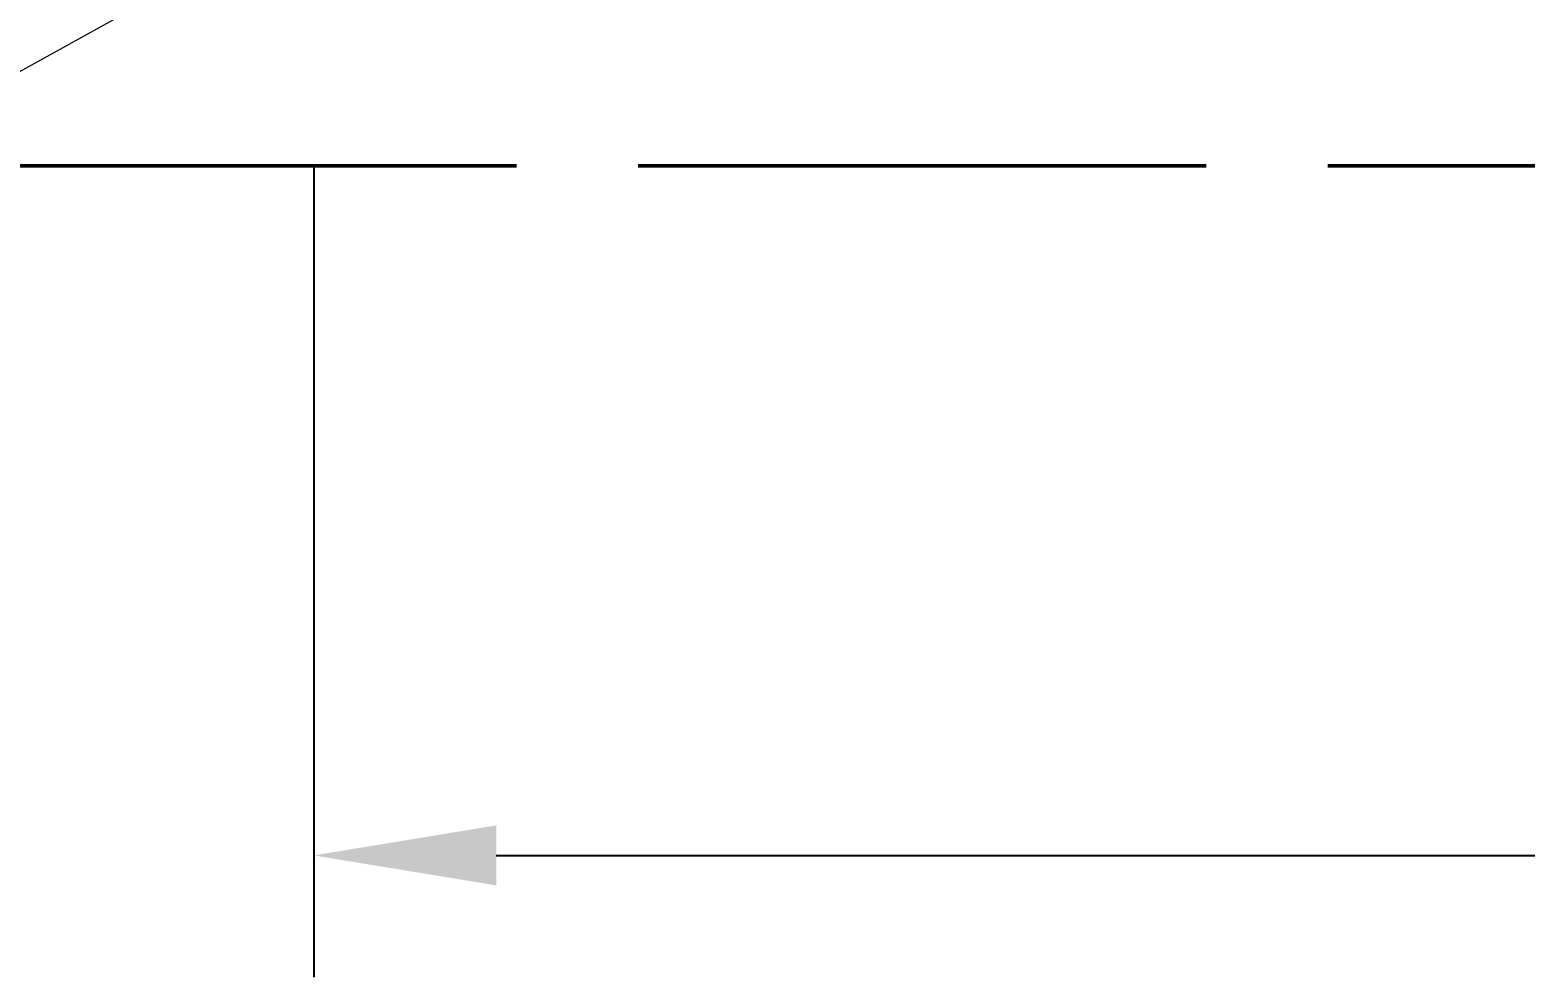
# Model space of a CAD drawing. Header units: millimetres. Extents: x 282 to 167718, y 282 to 525318.
# Drawn here: x 51708 to 56910, y 335289 to 338585 of the extents above; entities that cross this region are included whole.
import ezdxf

# ---------------------------------------------------------------- set-up
doc = ezdxf.new("R2010")
doc.units = ezdxf.units.MM
doc.linetypes.add('DASH_1976_423', pattern=[2398.888889, 1975.555556, -423.333333])
for name, color, linetype in [('DIMENSIONS', 7, 'Continuous'), ('GEOFAB', 5, 'Continuous'), ('LEADERS', 7, 'Continuous')]:
    doc.layers.add(name, color=color, linetype=linetype)
doc.styles.add('ARIAL', font='arial.ttf')
doc.dimstyles.get("Standard").update_dxf_attribs({"dimtxt": 2.5, "dimasz": 2.5, "dimexe": 1.25, "dimexo": 0.625, "dimtad": 1, "dimcen": 2.5, "dimazin": 3, "dimtfac": 1, "dimtmove": 0, "dimatfit": 3})

msp = doc.modelspace()

# ---------------------------------------------------------------- linework, layer by layer
at = {"layer": 'GEOFAB', "color": 5, "linetype": 'DASH_1976_423', "lineweight": 50}
msp.add_line((51426.1, 338111.7), (120666.1, 338111.7), dxfattribs=at)
at = {"layer": 'LEADERS', "lineweight": 18}
msp.add_line((48886.1, 336898.1), (53119.4, 339240.6), dxfattribs=at)

# ---------------------------------------------------------------- dimensions: what is measured, and where the dimension line sits
at = {"layer": 'DIMENSIONS'}
msp.add_linear_dim(base=(52696.1, 335712.8), p1=(52696.1, 338111.7), p2=(119396.1, 338111.7), dimstyle='Standard', override={"dimtxt": 808.284444, "dimasz": 635, "dimexe": 423.333333, "dimexo": 0, "dimgap": 352.777778, "dimtad": 1, "dimtih": 0, "dimtoh": 0, "dimdec": 0, "dimtxsty": 'ARIAL', "dimclrd": 7, "dimclre": 7, "dimclrt": 7}, dxfattribs=at).render()

doc.saveas('drawing.dxf')
